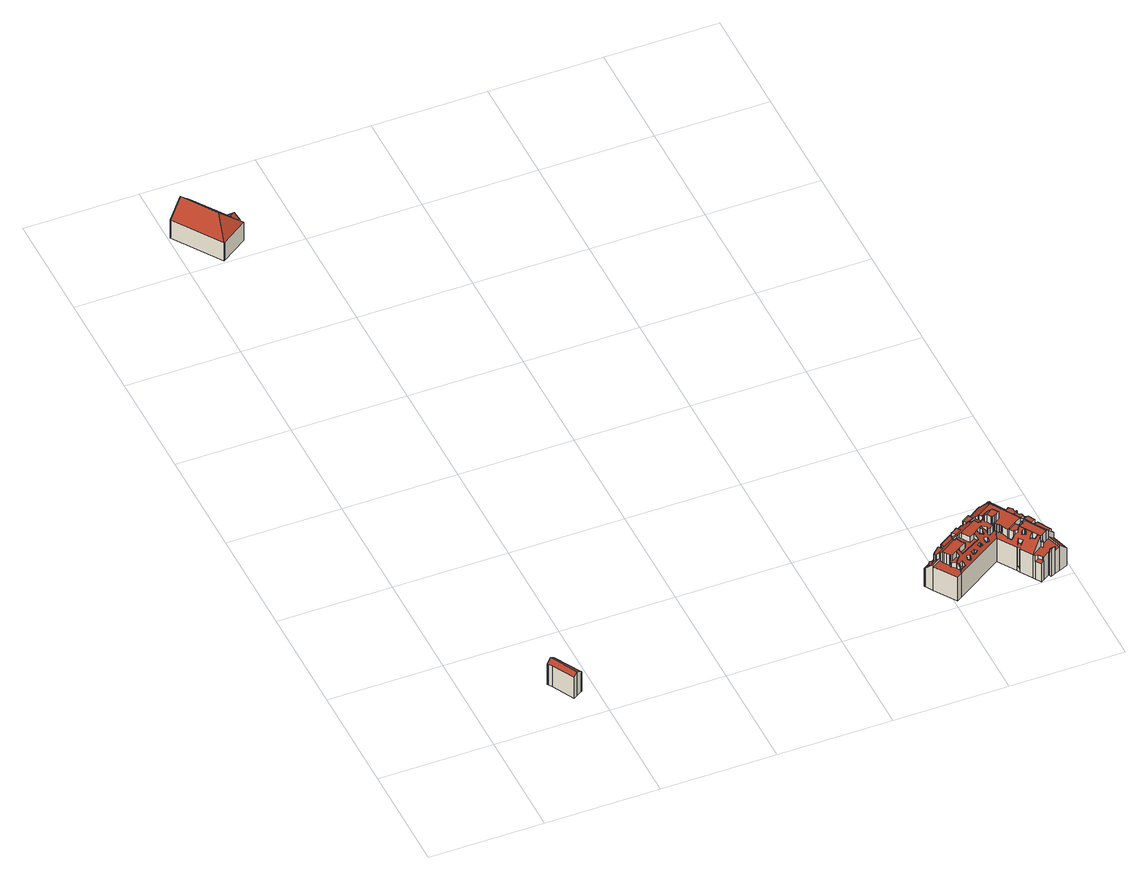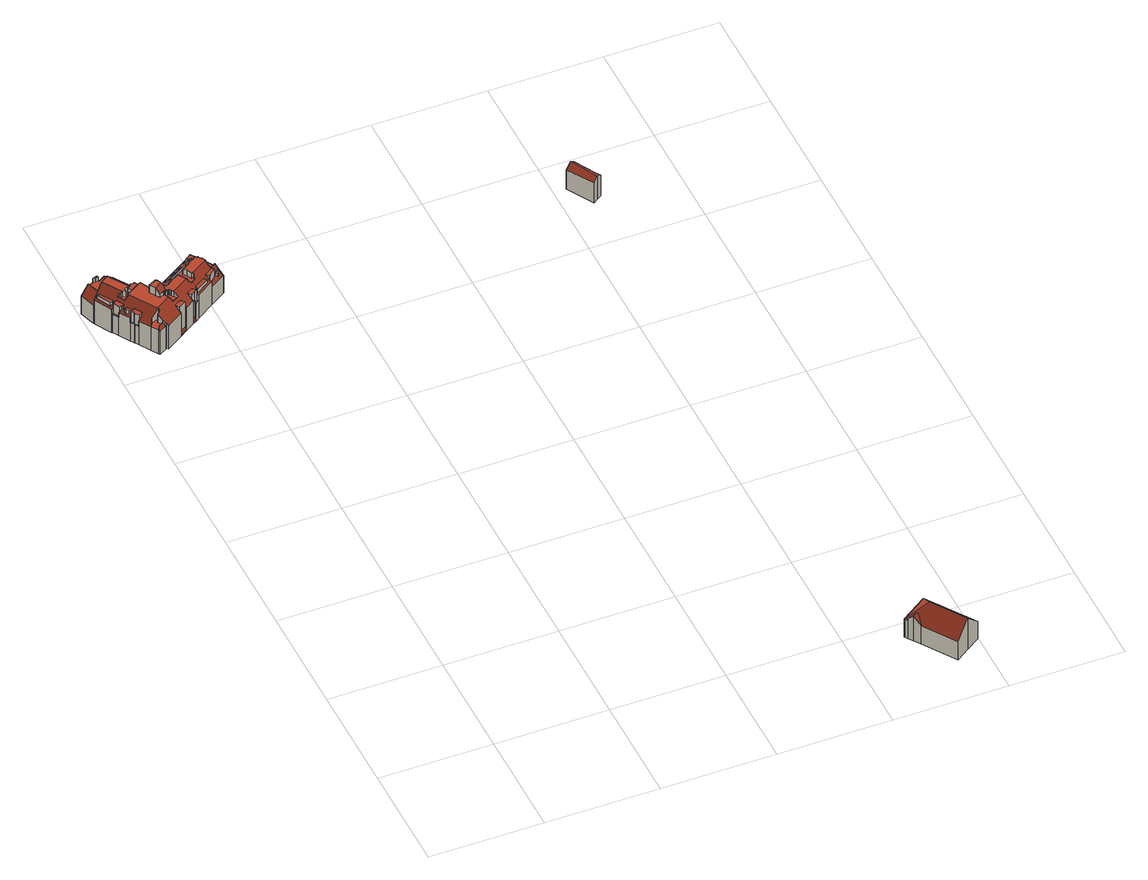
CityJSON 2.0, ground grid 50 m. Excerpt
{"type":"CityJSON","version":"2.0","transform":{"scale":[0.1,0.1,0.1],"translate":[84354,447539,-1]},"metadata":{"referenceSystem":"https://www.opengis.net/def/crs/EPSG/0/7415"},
"CityObjects":{
"building1":{"type":"Building","attributes":{"b3_bag_bag_overlap":0,"b3_dak_type":"slanted","b3_extrusie":"standard","b3_h_dak_50p":11.5,"b3_h_dak_70p":11.76,"b3_h_dak_max":12.16,"b3_h_dak_min":10.18,"b3_h_maaiveld":-0.297,"b3_h_nok":12.29,"b3_is_glas_dak":false,"b3_kas_warenhuis":false,"b3_kwaliteitsindicator":true,"b3_mutatie_ahn3_ahn4":false,"b3_mutatie_ahn4_ahn5":false,"b3_n_nok":1,"b3_n_vlakken":3,"b3_opp_buitenmuur":161.86,"b3_opp_dak_plat":0,"b3_opp_dak_schuin":80.63,"b3_opp_grond":65.86,"b3_opp_scheidingsmuur":244.78,"b3_rmse_lod12":0.793,"b3_rmse_lod13":0.793,"b3_rmse_lod22":0.471,"b3_t_run":23,"b3_val3dity_lod12":"[]","b3_val3dity_lod13":"[]","b3_val3dity_lod22":"[]","b3_volume_lod12":794.98,"b3_volume_lod13":794.98,"b3_volume_lod22":770.26,"geconstateerd":false,"oorspronkelijkbouwjaar":1650,"status":"Pand in gebruik"},"children":["building1-1"]},
"building1-1":{"type":"BuildingPart","parents":["building1"],"geometry":[{"type":"Solid","lod":"2.2","boundaries":[[[[0,1,2,3,4,5,6,7,8]],[[9,3,2,10]],[[11,8,7,12]],[[13,5,4,14]],[[15,0,8,11]],[[12,7,6,16]],[[16,6,5,13]],[[10,2,1,17]],[[17,1,0,15]],[[14,4,3,9]],[[17,15,11,12,16,13]],[[14,9,10,17,13]]]],"semantics":{"surfaces":[{"type":"GroundSurface"},{"type":"WallSurface","on_footprint_edge":true},{"type":"RoofSurface","b3_azimut":241.53,"b3_h_dak_50p":11.65,"b3_h_dak_70p":11.98,"b3_h_dak_max":12.49,"b3_h_dak_min":10.77,"b3_hellingshoek":32.61},{"type":"RoofSurface","b3_azimut":61.17,"b3_h_dak_50p":11.16,"b3_h_dak_70p":11.62,"b3_h_dak_max":12.49,"b3_h_dak_min":9.92,"b3_hellingshoek":37.15}],"values":[[0,1,1,1,1,1,1,1,1,1,2,3]]}}]},
"building2":{"type":"Building","attributes":{"b3_bag_bag_overlap":0,"b3_bouwlagen":3,"b3_dak_type":"slanted","b3_extrusie":"standard","b3_h_dak_50p":13.37,"b3_h_dak_70p":14.74,"b3_h_dak_max":17.14,"b3_h_dak_min":10.22,"b3_h_maaiveld":0.566,"b3_h_nok":17.24,"b3_is_glas_dak":false,"b3_kas_warenhuis":false,"b3_kwaliteitsindicator":true,"b3_mutatie_ahn3_ahn4":false,"b3_mutatie_ahn4_ahn5":false,"b3_n_nok":10,"b3_n_vlakken":22,"b3_opp_buitenmuur":735.49,"b3_opp_dak_plat":0,"b3_opp_dak_schuin":520.82,"b3_opp_grond":357.14,"b3_opp_scheidingsmuur":78.68,"b3_rmse_lod12":2.49,"b3_rmse_lod13":2.49,"b3_rmse_lod22":0.663,"b3_t_run":167,"b3_val3dity_lod12":"[]","b3_val3dity_lod13":"[]","b3_val3dity_lod22":"[]","b3_volume_lod12":5040.42,"b3_volume_lod13":5040.42,"b3_volume_lod22":4577.49,"geconstateerd":false,"oorspronkelijkbouwjaar":1951,"status":"Pand in gebruik"},"children":["building2-1"]},
"building2-1":{"type":"BuildingPart","parents":["building2"],"geometry":[{"type":"Solid","lod":"2.2","boundaries":[[[[18,19,20,21,22,23,24,25,26,27]],[[28,22,21,29]],[[29,21,20,30]],[[30,20,19,31]],[[32,33,34]],[[35,32,36,37]],[[33,32,35]],[[37,36,38]],[[39,23,22,28]],[[40,24,23,39]],[[41,42,43]],[[44,27,26,42,41]],[[31,19,18,45]],[[45,18,27,44]],[[42,26,25,46]],[[46,47,48]],[[47,46,25,24,40]],[[39,34,33,35,40]],[[31,45,49,50,29,30]],[[45,44,41,43,50,49]],[[46,48,38,36,32,34,39,28,29,50,43,42]],[[47,40,35,37,38,48]]]],"semantics":{"surfaces":[{"type":"GroundSurface"},{"type":"WallSurface","on_footprint_edge":true},{"type":"WallSurface","on_footprint_edge":false},{"type":"RoofSurface","b3_azimut":325.28,"b3_h_dak_50p":12.19,"b3_h_dak_70p":12.61,"b3_h_dak_max":13.68,"b3_h_dak_min":10.48,"b3_hellingshoek":43.87},{"type":"RoofSurface","b3_azimut":235.83,"b3_h_dak_50p":13.46,"b3_h_dak_70p":15.02,"b3_h_dak_max":17.58,"b3_h_dak_min":10,"b3_hellingshoek":45.08},{"type":"RoofSurface","b3_azimut":145.88,"b3_h_dak_50p":12.47,"b3_h_dak_70p":13.59,"b3_h_dak_max":17.33,"b3_h_dak_min":10.25,"b3_hellingshoek":45.07},{"type":"RoofSurface","b3_azimut":55.74,"b3_h_dak_50p":13.51,"b3_h_dak_70p":14.93,"b3_h_dak_max":17.58,"b3_h_dak_min":9.8,"b3_hellingshoek":45.08},{"type":"RoofSurface","b3_azimut":146.13,"b3_h_dak_50p":12.62,"b3_h_dak_70p":13.01,"b3_h_dak_max":13.68,"b3_h_dak_min":11.28,"b3_hellingshoek":43.88}],"values":[[0,1,1,1,2,2,2,2,1,1,2,1,1,1,1,2,1,3,4,5,6,7]]}}]},
"building3":{"type":"Building","attributes":{"b3_bag_bag_overlap":0,"b3_dak_type":"slanted","b3_extrusie":"standard","b3_h_dak_50p":15.33,"b3_h_dak_70p":17.68,"b3_h_dak_max":22.07,"b3_h_dak_min":10.46,"b3_h_maaiveld":-0.011,"b3_h_nok":16.04,"b3_is_glas_dak":false,"b3_kas_warenhuis":false,"b3_kwaliteitsindicator":true,"b3_mutatie_ahn3_ahn4":false,"b3_mutatie_ahn4_ahn5":false,"b3_n_nok":12,"b3_n_vlakken":77,"b3_opp_buitenmuur":2706,"b3_opp_dak_plat":551.92,"b3_opp_dak_schuin":846.72,"b3_opp_grond":1033.36,"b3_opp_scheidingsmuur":27.79,"b3_rmse_lod12":3.57,"b3_rmse_lod13":3.17,"b3_rmse_lod22":0.678,"b3_t_run":1289,"b3_val3dity_lod12":"[]","b3_val3dity_lod13":"[]","b3_val3dity_lod22":"[]","b3_volume_lod12":18115.15,"b3_volume_lod13":18259.63,"b3_volume_lod22":15829.24,"geconstateerd":false,"oorspronkelijkbouwjaar":1979,"status":"Pand in gebruik"},"children":["building3-1"]},
"building3-1":{"type":"BuildingPart","parents":["building3"],"geometry":[{"type":"Solid","lod":"2.2","boundaries":[[[[51,52,53,54,55,56,57,58,59,60,61,62,63,64,65,66,67,68,69,70,71,72,73,74,75,76,77,78,79,80,81,82,83,84,85,86,87,88,89,90,91,92,93]],[[94,95,60,59,96]],[[97,53,52,98]],[[99,56,55,100]],[[101,102,103,104]],[[105,106,107,108]],[[109,110,93,92,111,112]],[[113,114,115,116,117,118]],[[119,120,121]],[[122,71,70,123,124]],[[125,126,127]],[[128,129,130]],[[131,72,71,122]],[[132,73,72,131,133]],[[134,63,62,135]],[[136,137,135,138]],[[139,140,141,142]],[[117,116,143,144]],[[144,143,81,80,145,146]],[[147,148,65,64,149,150]],[[151,152,153]],[[154,155,156,157]],[[158,159,160,161]],[[162,163,164,165]],[[166,167,168,169]],[[170,171,167,166]],[[172,173,174]],[[124,123,174]],[[175,176,177,178]],[[179,180,181,182]],[[183,184,185,186]],[[187,69,68,188]],[[123,70,69,187]],[[186,185,189,190]],[[191,192,163,162]],[[193,194,195,196]],[[197,198,199,200]],[[201,202,95,94]],[[203,204,54,53,97]],[[169,168,205,206]],[[207,208,209,210]],[[206,205,211,212]],[[213,214,215,216]],[[217,218,126,125,219]],[[146,145,220,221]],[[222,223,224]],[[225,226,224]],[[227,228,229,230]],[[231,232,233,234,235]],[[236,237,238]],[[239,240,241,237,236]],[[221,242,243]],[[244,245,137,136]],[[145,80,79,246]],[[247,248,249,250]],[[251,252,253,254]],[[255,256,102,101]],[[234,233,257,258]],[[258,257,57,56,99]],[[259,260,87,86,261]],[[262,74,73,132]],[[237,241,263,264]],[[242,221,220,265,240,239]],[[240,265,246,266]],[[267,268,269,270]],[[271,272,273,274]],[[275,276,277,278]],[[279,280,281,282]],[[283,284,285,286]],[[287,288,289,290]],[[291,292,293,294]],[[295,84,83,296]],[[297,298,299]],[[300,301,208,207]],[[290,289,302,303]],[[304,305,171,170]],[[306,307,228,227]],[[308,309,310,311]],[[312,313,309,308]],[[314,315,316,317,318]],[[319,320,321,322]],[[254,253,323,324]],[[325,326,327,328]],[[329,330,331,332,333]],[[334,335,336,337,338]],[[339,67,66,340]],[[341,75,74,262]],[[342,343,344,345]],[[345,344,346,347]],[[294,293,348,349]],[[100,55,54,204]],[[349,348,350,351]],[[178,177,352,353]],[[161,160,354,355]],[[356,357,358,359]],[[360,361,192,191]],[[200,199,320,319,362]],[[363,364,365,330,329,366]],[[367,339,194,193]],[[368,369,370,371]],[[372,373,315,314]],[[347,346,373,372]],[[374,375,343,342]],[[376,377,378]],[[378,377,379,380]],[[223,222,381]],[[235,234,204,203]],[[353,352,180,179]],[[351,350,382,383]],[[383,382,384,385]],[[386,387,388,389]],[[390,391,387,386]],[[392,393,115,114]],[[394,395,280,279]],[[282,281,396,152,151]],[[129,128,278,397]],[[398,399,400,395,394]],[[397,278,277,401,402]],[[402,401,399,398]],[[328,403,404]],[[219,125,405,406]],[[406,405,407,408]],[[403,328,327,409,410]],[[411,412,413,414]],[[415,416,417,418,419]],[[216,215,417,416]],[[420,421,422]],[[423,424,173,172]],[[385,384,425,426]],[[389,388,427,428]],[[428,427,214,213]],[[419,418,429,430]],[[104,103,416,415]],[[142,141,431,432]],[[433,434,155,154]],[[432,431,218,217]],[[133,131,316,315]],[[435,436,437,232,231]],[[438,439,437,436]],[[284,440,436,435]],[[441,442,443,444]],[[165,164,313,312]],[[445,446,447]],[[446,445,448,449]],[[412,411,450]],[[451,452,421,420]],[[118,117,452,451]],[[393,82,81,143]],[[296,83,82,393,392]],[[114,113,453]],[[454,455,456,457]],[[457,456,458]],[[459,460,455,454]],[[444,443,461,462]],[[462,461,463,464]],[[465,466,198,197]],[[410,409,252,251]],[[467,76,75,341]],[[380,379,226,225]],[[468,58,57,257]],[[469,470,326,325]],[[471,472,473,474]],[[190,189,472,471]],[[475,476,477,478,479,480]],[[479,478,110,109]],[[481,482,288,287,483]],[[430,429,482,481]],[[266,246,79,78,263]],[[332,331,484,485]],[[449,448,276,275]],[[303,302,486,487]],[[488,489,490,491]],[[483,287,492,493]],[[212,211,256,255]],[[355,354,494,495]],[[495,494,496,292,291]],[[497,498,364,363]],[[408,407,499,500]],[[500,499,501,502]],[[502,501,498,497]],[[491,490,391,390]],[[503,504,489,488]],[[505,506,504,503]],[[507,508,506,505]],[[487,486,508,507]],[[493,492,509,510]],[[510,509,511,512]],[[512,511,305,304]],[[108,107,85,84,295]],[[513,514,515]],[[516,517,518,120,119]],[[519,520,517,516]],[[196,195,340,521]],[[521,340,66,65,148]],[[522,523,369,368]],[[371,370,524,525]],[[526,527,528,529]],[[530,531,527,526]],[[532,533,531,530]],[[474,473,470,469]],[[534,535,533,532]],[[440,536,439,438]],[[149,64,63,134]],[[537,538,245,244]],[[150,149,538,537]],[[539,90,89,540]],[[152,396,540,541]],[[112,111,400,399]],[[542,91,90,539]],[[111,92,91,542]],[[543,544,545,546]],[[292,496,544,543]],[[515,88,87,260]],[[541,540,89,88,515]],[[547,548,549,550]],[[550,549,551,552]],[[553,554,548,547]],[[555,556,554,553]],[[557,558,559,560]],[[298,297,558,557]],[[560,559,140,139]],[[561,61,60,95]],[[138,135,62,61,561]],[[562,468,202,201]],[[96,59,58,468,562]],[[563,564,442,441]],[[565,566,564,563]],[[464,463,566,565]],[[210,209,307,306]],[[230,229,301,300]],[[536,440,284,283,147]],[[567,568,268,267]],[[324,323,568,567]],[[270,269,569,570]],[[570,569,184,183]],[[571,572,573,574]],[[574,573,575,576]],[[480,479,577,578]],[[578,577,572,571]],[[579,580,581,582]],[[338,337,580,579]],[[525,524,523,522]],[[120,518,583,285]],[[286,285,583,520,519]],[[584,433,585]],[[514,513,434,433,584]],[[586,587,424,423]],[[182,181,587,586]],[[264,263,78,77,248,247]],[[248,77,76,467]],[[588,250,249,375,374]],[[250,588,589]],[[414,413,590]],[[318,317,159,158]],[[366,329,335,334]],[[322,321,591,592]],[[593,594,595,121]],[[594,596,336,335]],[[592,591,597,598]],[[598,597,596,594,593]],[[106,599,600,601]],[[157,156,599,106,105]],[[261,86,85,107]],[[602,603,260,259]],[[601,600,603,602]],[[552,551,604,605]],[[605,604,606,607]],[[607,606,556,555]],[[359,358,535,534]],[[333,332,608,609]],[[610,611,612,613]],[[609,608,614,615]],[[121,595,616]],[[615,614,616]],[[529,528,611,610]],[[613,612,357,356]],[[617,618,619,620]],[[621,622,618,617]],[[485,484,365,364]],[[620,619,272,271]],[[623,624,466,465]],[[625,626,476,475]],[[627,628,477,476]],[[98,52,51,628,627]],[[628,51,93,110]],[[188,68,67,339,367]],[[274,273,629,630]],[[311,310,361,360]],[[630,629,622,621]],[[426,425,631,176,175]],[[546,545,631,425]],[[632,633,634]],[[633,632,460,459]],[[635,626,625]],[[576,575,635]],[[582,581,624,623]],[[362,319,231]],[[246,265,220,145]],[[238,243,242,239,236]],[[204,234,258,99,100]],[[153,130,129,397,402,398,394,279,282,151]],[[393,143,116,115]],[[453,113,118,451,420,422]],[[380,225,224,223,381,376,378]],[[266,263,241,240]],[[449,275,278,128,447,446]],[[212,255,101,304,170,166,169,206]],[[508,486,302,289,288,482,429,418,417,215,214,427,388,387,391,490,489,504,506]],[[512,304,101,104,415,419,430,481,483,493,510]],[[340,195,194,339]],[[440,438,436]],[[538,149,134,135,137,245]],[[111,542,539,540,396,281,280,395,400]],[[96,562,201,94]],[[566,463,461,443,442,564]],[[301,229,228,307,209,208]],[[536,147,150,537,244,136,138,561,95,202,468,257,233,232,437,439]],[[324,567,158,161,355,495,291,294,349,351,383,404,403,410,251,254]],[[184,569,269,268,568,323,253,252,409,327,326,470,473,472,189,185]],[[523,524,370,369]],[[520,583,518,517]],[[375,249,248,467,341,262,132,133,315,373,346,344,343],[226,379,377,376,381,222,224]],[[414,590,450,411]],[[347,589,588,374,342,345]],[[631,545,544,496,494,354,160,159,317,316,131,122,124,174,173,424,587,181,180,352,177,176]],[[366,334,338,579,585,213,216,416,103,102,256,211,205,168,139,142,432,217,219,406,408,500,502,497,363]],[[157,105,108,295,296,392,114,453,422,421,452,117,144,146,221,243,238,237,264,247,250,589,347,372,314,318,158,567,267,270,570,183,186,491,390,386,389,428,213,585,433,154],[590,413,412,450]],[[603,600,599,156,155,434,513,515,260]],[[601,602,259,261,107,106]],[[605,299,298,557,560,139,168,167,171,305,511,509,492,287,290,303,487,507,505,503,488,491,186,190,471,552]],[[556,606,604,551,549,548,554]],[[615,616,595,594,335,329,333,609]],[[357,612,611,528,527,531,533,535,358]],[[365,484,331,330]],[[576,635,625,475,480,578,571,574]],[[628,110,478,477]],[[188,367,193,196,521,148,147,283,286,519,516,119,121,616,614,608,332,485,364,498,501,499,407,405,125,127],[368,371,525,522],[613,356,359,534,532,530,526,529,610]],[[361,310,309,313,164,163,192]],[[622,629,273,272,619,618]],[[426,175,178,353,179,182,586,423,172,174,123,187,188,127,126,218,431,141,140,559,558,297,299,605,607,555,553,547,550,552,471,474,469,325,328,404,383,385],[230,300,207,210,306,227],[630,621,617,620,271,274],[311,360,191,162,165,312,308],[441,444,462,464,565,563]],[[546,425,384,382,350,348,293,292,543]],[[633,459,454,457,458,634]],[[362,231,235,203,97,98,627,476,626,635,575,573,572,577,479,109,112,399,401,277,276,448,445,447,128,130,153,152,541,515,514,584,585,579,582,623,465,197,200],[460,632,634,458,456,455]],[[624,581,580,337,336,596,597,591,321,320,199,198,466]],[[231,319,322,592,598,593,121,120,285,284,435]]]],"semantics":{"surfaces":[{"type":"GroundSurface"},{"type":"WallSurface","on_footprint_edge":true},{"type":"WallSurface","on_footprint_edge":false},{"type":"RoofSurface","b3_azimut":326.97,"b3_h_dak_50p":1.09,"b3_h_dak_70p":12.12,"b3_h_dak_max":15.13,"b3_h_dak_min":-0.209,"b3_hellingshoek":62.03},{"type":"RoofSurface","b3_azimut":258.83,"b3_h_dak_50p":15.13,"b3_h_dak_70p":15.13,"b3_h_dak_max":15.14,"b3_h_dak_min":15.13,"b3_hellingshoek":0.0959},{"type":"RoofSurface","b3_azimut":72.37,"b3_h_dak_50p":11.44,"b3_h_dak_70p":12.28,"b3_h_dak_max":16.12,"b3_h_dak_min":9.21,"b3_hellingshoek":44.92},{"type":"RoofSurface","b3_azimut":220.7,"b3_h_dak_50p":15.13,"b3_h_dak_70p":15.14,"b3_h_dak_max":15.17,"b3_h_dak_min":15.1,"b3_hellingshoek":1.12},{"type":"RoofSurface","b3_azimut":326.97,"b3_h_dak_50p":0.938,"b3_h_dak_70p":12.15,"b3_h_dak_max":15.13,"b3_h_dak_min":-0.128,"b3_hellingshoek":62.03},{"type":"RoofSurface","b3_azimut":147.22,"b3_h_dak_50p":15.13,"b3_h_dak_70p":15.13,"b3_h_dak_max":15.13,"b3_h_dak_min":15.12,"b3_hellingshoek":0.327},{"type":"RoofSurface","b3_azimut":141.17,"b3_h_dak_50p":11.83,"b3_h_dak_70p":11.84,"b3_h_dak_max":11.86,"b3_h_dak_min":11.8,"b3_hellingshoek":2.19},{"type":"RoofSurface","b3_azimut":328.91,"b3_h_dak_50p":9.69,"b3_h_dak_70p":9.73,"b3_h_dak_max":15.13,"b3_h_dak_min":9.6,"b3_hellingshoek":10.5},{"type":"RoofSurface","b3_azimut":221.68,"b3_h_dak_50p":14.66,"b3_h_dak_70p":14.66,"b3_h_dak_max":15.12,"b3_h_dak_min":14.63,"b3_hellingshoek":1.58},{"type":"RoofSurface","b3_azimut":312.7,"b3_h_dak_50p":22.09,"b3_h_dak_70p":22.09,"b3_h_dak_max":22.11,"b3_h_dak_min":22.06,"b3_hellingshoek":0.721},{"type":"RoofSurface","b3_azimut":150.97,"b3_h_dak_50p":15.33,"b3_h_dak_70p":15.35,"b3_h_dak_max":19.72,"b3_h_dak_min":15.28,"b3_hellingshoek":1.16},{"type":"RoofSurface","b3_azimut":326.82,"b3_h_dak_50p":20.89,"b3_h_dak_70p":21.29,"b3_h_dak_max":22.08,"b3_h_dak_min":19.57,"b3_hellingshoek":43.66},{"type":"RoofSurface","b3_azimut":147.07,"b3_h_dak_50p":1.46,"b3_h_dak_70p":2.65,"b3_h_dak_max":2.77,"b3_h_dak_min":1.44,"b3_hellingshoek":45.19},{"type":"RoofSurface","b3_azimut":258.83,"b3_h_dak_50p":15.17,"b3_h_dak_70p":15.17,"b3_h_dak_max":15.17,"b3_h_dak_min":15.17,"b3_hellingshoek":0.0959},{"type":"RoofSurface","b3_azimut":239.86,"b3_h_dak_50p":10.12,"b3_h_dak_70p":10.4,"b3_h_dak_max":12.33,"b3_h_dak_min":9.45,"b3_hellingshoek":47.61},{"type":"RoofSurface","b3_azimut":244.81,"b3_h_dak_50p":9.91,"b3_h_dak_70p":9.96,"b3_h_dak_max":15.16,"b3_h_dak_min":9.77,"b3_hellingshoek":11.25},{"type":"RoofSurface","b3_azimut":324.59,"b3_h_dak_50p":14.37,"b3_h_dak_70p":14.37,"b3_h_dak_max":14.44,"b3_h_dak_min":14.32,"b3_hellingshoek":9.64},{"type":"RoofSurface","b3_azimut":323.17,"b3_h_dak_50p":14.62,"b3_h_dak_70p":14.75,"b3_h_dak_max":15.17,"b3_h_dak_min":14.2,"b3_hellingshoek":3.01},{"type":"RoofSurface","b3_azimut":333.87,"b3_h_dak_50p":14.25,"b3_h_dak_70p":14.52,"b3_h_dak_max":15.22,"b3_h_dak_min":13.55,"b3_hellingshoek":9.97},{"type":"RoofSurface","b3_azimut":227.58,"b3_h_dak_50p":12.47,"b3_h_dak_70p":12.52,"b3_h_dak_max":18.03,"b3_h_dak_min":12.31,"b3_hellingshoek":1.52},{"type":"RoofSurface","b3_azimut":125.9,"b3_h_dak_50p":18.07,"b3_h_dak_70p":18.08,"b3_h_dak_max":18.38,"b3_h_dak_min":18.06,"b3_hellingshoek":0.262},{"type":"RoofSurface","b3_azimut":150.97,"b3_h_dak_50p":15.26,"b3_h_dak_70p":15.32,"b3_h_dak_max":18.25,"b3_h_dak_min":15.18,"b3_hellingshoek":1.16},{"type":"RoofSurface","b3_azimut":227.58,"b3_h_dak_50p":14.42,"b3_h_dak_70p":14.69,"b3_h_dak_max":15.12,"b3_h_dak_min":13.72,"b3_hellingshoek":1.52},{"type":"RoofSurface","b3_azimut":258.84,"b3_h_dak_50p":15.17,"b3_h_dak_70p":16.85,"b3_h_dak_max":18.27,"b3_h_dak_min":15.17,"b3_hellingshoek":0.0949},{"type":"RoofSurface","b3_azimut":327.12,"b3_h_dak_50p":11.81,"b3_h_dak_70p":12.21,"b3_h_dak_max":15.71,"b3_h_dak_min":9.07,"b3_hellingshoek":44.54},{"type":"RoofSurface","b3_azimut":152.42,"b3_h_dak_50p":14.65,"b3_h_dak_70p":14.66,"b3_h_dak_max":14.67,"b3_h_dak_min":14.63,"b3_hellingshoek":0.971},{"type":"RoofSurface","b3_azimut":179.4,"b3_h_dak_50p":15.13,"b3_h_dak_70p":15.13,"b3_h_dak_max":15.14,"b3_h_dak_min":15.12,"b3_hellingshoek":0.357},{"type":"RoofSurface","b3_azimut":56.99,"b3_h_dak_50p":12.55,"b3_h_dak_70p":12.57,"b3_h_dak_max":18.09,"b3_h_dak_min":12.45,"b3_hellingshoek":1.18},{"type":"RoofSurface","b3_azimut":89.24,"b3_h_dak_50p":18.09,"b3_h_dak_70p":18.1,"b3_h_dak_max":22.11,"b3_h_dak_min":18.05,"b3_hellingshoek":0.306},{"type":"RoofSurface","b3_azimut":327.06,"b3_h_dak_50p":15.24,"b3_h_dak_70p":16.21,"b3_h_dak_max":18.12,"b3_h_dak_min":11.93,"b3_hellingshoek":44.24},{"type":"RoofSurface","b3_azimut":93.31,"b3_h_dak_50p":12.6,"b3_h_dak_70p":12.64,"b3_h_dak_max":17.03,"b3_h_dak_min":12.52,"b3_hellingshoek":2.09},{"type":"RoofSurface","b3_azimut":327.31,"b3_h_dak_50p":12.71,"b3_h_dak_70p":13.01,"b3_h_dak_max":14.32,"b3_h_dak_min":11.89,"b3_hellingshoek":44.29},{"type":"RoofSurface","b3_azimut":211.5,"b3_h_dak_50p":18.1,"b3_h_dak_70p":18.11,"b3_h_dak_max":22.1,"b3_h_dak_min":18.06,"b3_hellingshoek":0.365},{"type":"RoofSurface","b3_azimut":2.51,"b3_h_dak_50p":15.2,"b3_h_dak_70p":15.23,"b3_h_dak_max":18.09,"b3_h_dak_min":15.13,"b3_hellingshoek":3.6},{"type":"RoofSurface","b3_azimut":135.75,"b3_h_dak_50p":17.52,"b3_h_dak_70p":17.54,"b3_h_dak_max":18.09,"b3_h_dak_min":17.47,"b3_hellingshoek":2.24},{"type":"RoofSurface","b3_azimut":67.46,"b3_h_dak_50p":17.23,"b3_h_dak_70p":17.51,"b3_h_dak_max":18.06,"b3_h_dak_min":16.66,"b3_hellingshoek":1.27},{"type":"RoofSurface","b3_azimut":101.67,"b3_h_dak_50p":12.48,"b3_h_dak_70p":13.95,"b3_h_dak_max":17.55,"b3_h_dak_min":12.41,"b3_hellingshoek":5.21},{"type":"RoofSurface","b3_azimut":179.41,"b3_h_dak_50p":15.14,"b3_h_dak_70p":15.15,"b3_h_dak_max":15.16,"b3_h_dak_min":15.13,"b3_hellingshoek":0.357},{"type":"RoofSurface","b3_azimut":49.52,"b3_h_dak_50p":9.87,"b3_h_dak_70p":12.39,"b3_h_dak_max":15.15,"b3_h_dak_min":9.84,"b3_hellingshoek":3.43},{"type":"RoofSurface","b3_azimut":236.98,"b3_h_dak_50p":14.59,"b3_h_dak_70p":16.05,"b3_h_dak_max":18.37,"b3_h_dak_min":12.2,"b3_hellingshoek":45.27},{"type":"RoofSurface","b3_azimut":24.47,"b3_h_dak_50p":14.4,"b3_h_dak_70p":14.55,"b3_h_dak_max":14.97,"b3_h_dak_min":13.85,"b3_hellingshoek":3.06},{"type":"RoofSurface","b3_azimut":323.17,"b3_h_dak_50p":14.35,"b3_h_dak_70p":14.65,"b3_h_dak_max":15.2,"b3_h_dak_min":13.66,"b3_hellingshoek":3.01},{"type":"RoofSurface","b3_azimut":147.07,"b3_h_dak_50p":14.65,"b3_h_dak_70p":15.67,"b3_h_dak_max":18.4,"b3_h_dak_min":12.48,"b3_hellingshoek":45.19},{"type":"RoofSurface","b3_azimut":323,"b3_h_dak_50p":15.2,"b3_h_dak_70p":16.1,"b3_h_dak_max":18.08,"b3_h_dak_min":15.15,"b3_hellingshoek":2.42},{"type":"RoofSurface","b3_azimut":243.25,"b3_h_dak_50p":14.65,"b3_h_dak_70p":14.66,"b3_h_dak_max":14.7,"b3_h_dak_min":14.62,"b3_hellingshoek":1.53},{"type":"RoofSurface","b3_azimut":58.18,"b3_h_dak_50p":15.4,"b3_h_dak_70p":16.42,"b3_h_dak_max":18.15,"b3_h_dak_min":11.9,"b3_hellingshoek":44.96},{"type":"RoofSurface","b3_azimut":241.95,"b3_h_dak_50p":15.3,"b3_h_dak_70p":16.04,"b3_h_dak_max":18.07,"b3_h_dak_min":15.27,"b3_hellingshoek":0.439},{"type":"RoofSurface","b3_azimut":89.24,"b3_h_dak_50p":18.04,"b3_h_dak_70p":18.05,"b3_h_dak_max":18.37,"b3_h_dak_min":18.02,"b3_hellingshoek":0.306}],"values":[[0,1,1,1,2,2,1,2,2,1,2,2,1,1,1,2,2,2,1,1,2,2,2,2,2,2,2,2,2,2,2,1,1,2,2,2,2,2,1,2,2,2,2,2,2,2,2,2,2,2,2,2,2,1,2,2,2,2,1,1,1,2,2,2,2,2,2,2,2,2,2,1,2,2,2,2,2,2,2,2,2,2,2,2,2,1,1,2,2,2,1,2,2,2,2,2,2,2,2,2,2,2,2,2,2,2,2,2,2,2,2,2,2,2,2,2,2,2,2,2,2,2,2,2,2,2,2,2,2,2,2,2,2,2,2,2,2,2,2,2,2,2,2,2,2,2,2,1,1,2,2,2,2,2,2,2,2,1,2,1,2,2,2,2,2,2,2,1,2,2,2,2,2,2,2,2,2,2,2,2,2,2,2,2,2,2,2,2,1,2,2,2,2,1,2,2,2,2,2,2,2,2,1,2,2,1,2,2,1,1,2,2,1,1,2,2,2,2,2,2,2,1,1,2,1,2,2,2,2,2,2,2,2,2,2,2,2,2,2,2,2,2,2,2,2,2,2,2,1,1,2,2,2,2,2,2,2,2,2,2,2,2,1,2,2,2,2,2,2,2,2,2,2,2,2,2,2,2,2,2,2,2,2,1,1,1,2,2,2,2,2,2,2,2,2,2,2,3,4,5,6,7,8,9,10,11,12,13,14,15,16,17,18,19,20,21,22,23,24,25,26,27,28,29,30,31,32,33,34,35,36,37,38,39,40,41,42,43,44,45,46,47,48,49,50]]}}]}
},
"vertices":[
[334,236,7],[354,250,7],[374,263,7],[442,146,7],[441,145,7],[418,131,7],[400,120,7],[346,217,7],[338,231,7],[442,146,111],[374,263,114],[338,231,118],[346,217,118],[418,131,133],[441,145,113],[334,236,118],[400,120,119],[354,250,133],
[151,3002,16],[149,3001,16],[8,3209,16],[68,3249,16],[126,3289,16],[223,3146,16],[242,3117,16],[258,3094,16],[266,3083,16],[267,3081,16],[126,3289,111],[68,3249,182],[8,3209,111],[149,3001,111],[220,3102,139],[220,3102,144],[217,3108,138],[220,3102,145],[220,3101,139],[220,3101,144],[222,3097,140],[223,3146,112],[242,3117,145],[266,3083,114],[266,3083,112],[264,3082,114],[267,3081,112],[151,3002,112],[258,3094,112],[258,3094,118],[244,3093,125],[150,3002,112],[169,3100,183],
[2421,200,10],[2424,196,10],[2463,125,10],[2464,121,10],[2465,121,10],[2489,50,10],[2452,35,10],[2428,25,10],[2407,17,10],[2404,23,10],[2401,28,10],[2371,8,10],[2361,2,10],[2344,29,10],[2339,37,10],[2304,91,10],[2297,101,10],[2245,181,10],[2245,182,10],[2034,46,10],[2012,31,10],[1949,128,10],[1928,161,10],[1929,162,10],[1927,163,10],[1926,164,10],[1996,209,10],[2076,261,10],[2091,271,10],[2108,282,10],[2146,307,10],[2180,328,10],[2255,377,10],[2261,369,10],[2264,371,10],[2297,392,10],[2301,386,10],[2320,356,10],[2353,305,10],[2362,292,10],[2363,289,10],[2375,272,10],[2404,226,10],[2404,23,153],[2404,23,134],[2407,17,154],[2463,125,136],[2424,196,131],[2489,50,105],[2465,121,106],[2256,249,231],[2256,249,191],[2244,269,191],[2244,269,209],[2274,360,157],[2274,360,146],[2264,371,132],[2264,371,142],[2404,226,132],[2404,226,108],[2375,272,109],[2375,272,133],[2184,321,161],[2184,321,141],[2184,321,29],[2151,300,29],[2151,300,141],[2151,300,161],[2364,103,191],[2364,103,190],[2330,156,191],[2012,31,136],[2034,46,134],[2034,46,135],[2253,202,151],[2253,202,147],[2248,193,142],[2355,259,156],[2355,259,161],[2351,256,161],[1949,128,136],[1928,161,107],[1949,128,146],[2361,2,105],[2371,8,117],[2369,10,133],[2369,10,117],[2371,8,133],[2240,203,191],[2240,203,155],[2241,204,155],[2241,204,191],[2146,307,13],[2146,307,133],[2108,282,13],[2108,282,133],[2339,37,133],[2339,37,132],[2344,29,103],[2344,29,133],[2347,301,162],[2347,301,142],[2330,290,161],[2272,327,182],[2272,327,137],[2288,343,136],[2288,343,178],[1994,137,191],[1994,137,135],[1995,134,135],[1995,134,191],[2126,134,159],[2126,134,134],[2139,133,134],[2139,133,150],[2235,210,231],[2235,210,191],[2238,206,191],[2238,206,231],[2233,209,231],[2233,209,191],[2037,60,145],[2037,60,135],[2035,48,135],[2029,83,168],[2029,83,135],[2039,69,135],[2039,69,151],[2042,80,159],[2042,80,135],[2055,89,135],[2055,89,160],[2099,217,181],[2099,217,163],[2105,209,163],[2105,209,191],[2245,182,134],[2245,181,133],[2128,173,162],[2128,173,191],[2125,131,157],[2125,131,134],[2299,103,135],[2299,103,38],[2306,92,25],[2306,92,135],[2378,173,183],[2378,173,163],[2376,179,163],[2376,179,181],[2416,27,154],[2416,27,134],[2464,121,136],[2464,121,107],[2247,213,191],[2247,213,231],[2186,170,156],[2186,170,135],[2189,179,134],[2189,179,162],[2258,216,191],[2258,216,231],[2212,278,191],[2212,278,163],[2221,262,163],[2221,262,191],[2253,203,191],[2253,203,147],[2253,202,191],[2112,275,28],[2112,275,141],[1946,147,129],[1946,147,128],[1946,148,128],[1940,157,128],[1940,157,117],[2209,171,144],[2209,171,136],[2203,167,137],[2203,167,144],[2419,91,190],[2419,91,136],[2431,99,136],[2431,99,145],[2431,99,177],[2081,255,161],[2081,255,140],[2096,239,161],[2092,262,161],[2092,262,108],[2081,255,108],[2112,275,161],[2123,256,161],[2357,28,133],[2357,28,115],[2091,271,13],[1996,209,133],[1996,209,104],[2002,202,112],[2002,202,141],[2096,153,191],[2096,153,162],[2084,164,162],[2084,164,191],[2272,225,231],[2272,225,191],[2452,35,135],[2452,35,144],[2301,386,140],[2301,386,136],[2297,392,132],[1929,162,107],[2076,261,107],[2076,261,133],[2092,262,28],[2091,271,106],[2069,206,174],[2069,206,163],[2088,220,163],[2088,220,172],[2086,111,161],[2086,111,134],[2099,114,134],[2099,114,157],[2372,255,157],[2372,255,144],[2366,265,144],[2366,265,157],[2359,276,161],[2359,276,107],[2362,286,108],[2362,286,162],[2386,69,191],[2386,69,190],[2378,82,190],[2378,82,191],[2214,250,191],[2214,250,163],[2204,244,163],[2204,244,191],[2012,109,191],[2012,109,161],[2013,108,161],[2013,108,191],[2261,369,142],[2255,377,133],[2211,201,168],[2211,201,191],[2193,216,191],[2191,163,148],[2191,163,136],[2202,238,163],[2202,238,191],[2224,228,231],[2224,228,191],[2205,181,155],[2205,181,135],[2126,121,147],[2126,121,135],[2115,118,135],[2115,118,151],[2139,131,149],[2139,131,134],[1987,153,174],[1987,153,145],[1987,153,135],[1989,151,135],[1989,151,176],[2367,175,190],[2367,175,163],[2354,179,163],[2354,179,191],[2074,189,163],[2074,189,191],[2068,114,173],[2068,114,162],[2058,127,162],[2058,127,190],[2288,159,186],[2288,159,135],[2301,142,134],[2301,142,158],[2301,142,185],[2324,181,191],[2324,181,185],[2324,181,163],[2353,197,163],[2353,197,191],[2297,101,37],[2304,91,24],[1927,163,106],[1970,171,161],[1970,171,122],[1975,163,130],[1975,163,161],[1978,163,133],[1978,163,161],[2016,110,161],[2016,110,191],[2022,105,162],[2022,105,191],[2040,70,135],[2040,70,152],[2003,123,135],[2003,123,191],[2343,133,189],[2343,133,162],[2345,131,161],[2345,131,190],[2112,127,160],[2112,127,135],[2367,175,191],[2281,155,191],[2281,155,149],[2281,155,135],[2288,159,191],[2297,101,133],[2306,114,148],[2306,114,134],[2312,124,134],[2312,124,158],[1977,162,161],[1977,162,133],[1998,200,161],[1998,200,113],[1953,152,128],[1965,166,123],[1965,166,128],[1950,169,112],[1950,169,129],[1950,150,128],[2042,118,162],[2042,118,191],[2050,105,162],[2050,105,175],[2200,291,174],[2200,291,164],[2206,282,163],[2206,282,185],[2169,272,173],[2169,272,164],[2180,328,133],[2180,328,13],[2360,274,161],[2360,274,107],[2347,301,107],[2366,265,161],[2371,272,161],[2371,272,136],[2371,272,108],[2371,267,139],[2371,267,161],[2058,127,191],[2058,128,191],[2258,194,151],[2258,194,191],[2261,196,154],[2261,196,191],[2062,131,162],[2062,131,191],[2075,251,157],[2075,251,140],[2019,214,141],[2019,214,157],[2225,257,208],[2225,257,191],[2225,257,163],[2220,254,163],[2220,254,208],[2161,287,161],[2161,287,156],[2174,290,161],[2064,76,144],[2064,76,135],[2031,85,162],[2031,85,169],[2211,281,163],[2211,281,188],[2216,254,163],[2216,254,206],[2249,209,155],[2249,209,191],[2275,323,187],[2275,323,137],[2396,76,190],[2396,76,162],[2396,76,135],[2392,59,162],[2392,59,135],[2386,69,162],[2172,153,149],[2172,153,135],[2159,146,135],[2159,146,151],[2385,236,144],[2385,236,156],[2371,235,156],[2383,250,138],[2383,250,157],[2074,231,156],[2160,287,161],[2160,287,156],[2195,303,161],[2412,183,156],[2412,183,148],[2413,180,149],[2413,180,156],[2405,179,156],[2421,183,157],[2421,183,140],[2150,151,134],[2150,151,160],[2163,160,134],[2163,160,160],[2384,174,177],[2384,174,163],[1926,164,104],[2428,25,135],[2161,170,169],[2161,170,162],[2150,188,191],[2150,188,162],[2161,171,162],[2161,171,171],[2415,196,161],[2415,196,139],[2415,196,109],[2399,225,109],[2399,225,138],[2399,225,162],[2216,251,208],[2216,251,163],[2214,250,208],[2290,138,134],[2290,138,147],[2197,240,163],[2197,240,191],[2186,249,191],[2186,249,163],[2180,257,163],[2180,257,191],[2216,245,191],[2216,245,213],[2011,115,135],[2011,115,191],[2012,109,135],[2269,181,191],[2269,181,152],[2267,184,153],[2267,184,191],[2266,184,152],[2266,184,191],[2188,243,191],[2188,243,163],[2191,241,191],[2191,241,163],[2194,238,191],[2194,238,163],[2216,233,191],[2216,233,222],[2223,231,191],[2223,231,228],[2309,334,135],[2309,334,156],[2320,356,135],[2351,93,174],[2351,93,162],[2364,103,162],[2365,77,177],[2365,77,162],[2304,91,133],[2315,99,147],[2315,99,134],[2325,106,134],[2325,106,159],[2342,113,178],[2342,113,162],[2329,126,162],[2329,126,174],[2343,120,182],[2343,120,162],[2344,120,183],[2344,120,162],[2344,121,183],[2344,121,162],[2386,69,135],[2356,29,133],[2356,29,114],[2362,292,108],[2353,305,108],[2353,305,134],[2363,289,109],[2013,99,161],[2013,99,135],[2012,99,135],[2012,99,161],[2191,190,170],[2191,190,162],[2173,190,163],[2173,190,180],[2167,199,162],[2167,199,191],[2192,190,170],[2192,190,162],[2195,201,177],[2195,201,162],[2212,190,191],[2212,190,159],[2222,191,154],[2222,191,191],[2401,28,134],[2428,25,155],[2169,157,154],[2169,157,135],[2167,157,155],[2167,157,135],[2066,184,191],[2066,184,163],[2091,216,163],[2091,216,177],[2386,228,162],[2386,228,146],[2385,227,147],[2385,227,162],[2386,221,150],[2386,221,162],[2393,223,143],[2393,223,162],[2350,202,191],[2350,202,163],[2370,207,163],[2370,207,171],[2378,82,162],[2275,323,191],[2277,320,191],[2065,78,144],[2065,78,134],[2002,202,161],[2014,186,161],[2027,200,156],[2352,167,163],[2352,167,191],[2337,164,191],[2337,164,185],[2330,156,185],[2337,164,163],[2339,161,163],[2339,161,191],[2274,360,137],[2295,374,136],[2295,374,147],[2297,381,141],[2297,381,136],[2185,211,161],[2185,211,191],[2193,204,162],[2193,204,181],[2306,145,165],[2306,145,185],[2330,132,177],[2330,132,162],[2334,136,162],[2334,136,183],[2317,142,172],[2317,142,185],[2325,152,185],[2094,96,144],[2094,96,135],[2082,99,134],[2082,99,153],[2100,101,145],[2100,101,135],[2386,176,174],[2386,176,163],[2397,184,161],[2397,184,160],[2421,200,132],[2421,200,109],[2101,113,134],[2101,113,154],[2031,85,135],[2454,123,144],[2454,123,157],[2440,123,156],[2376,218,161]
]}
